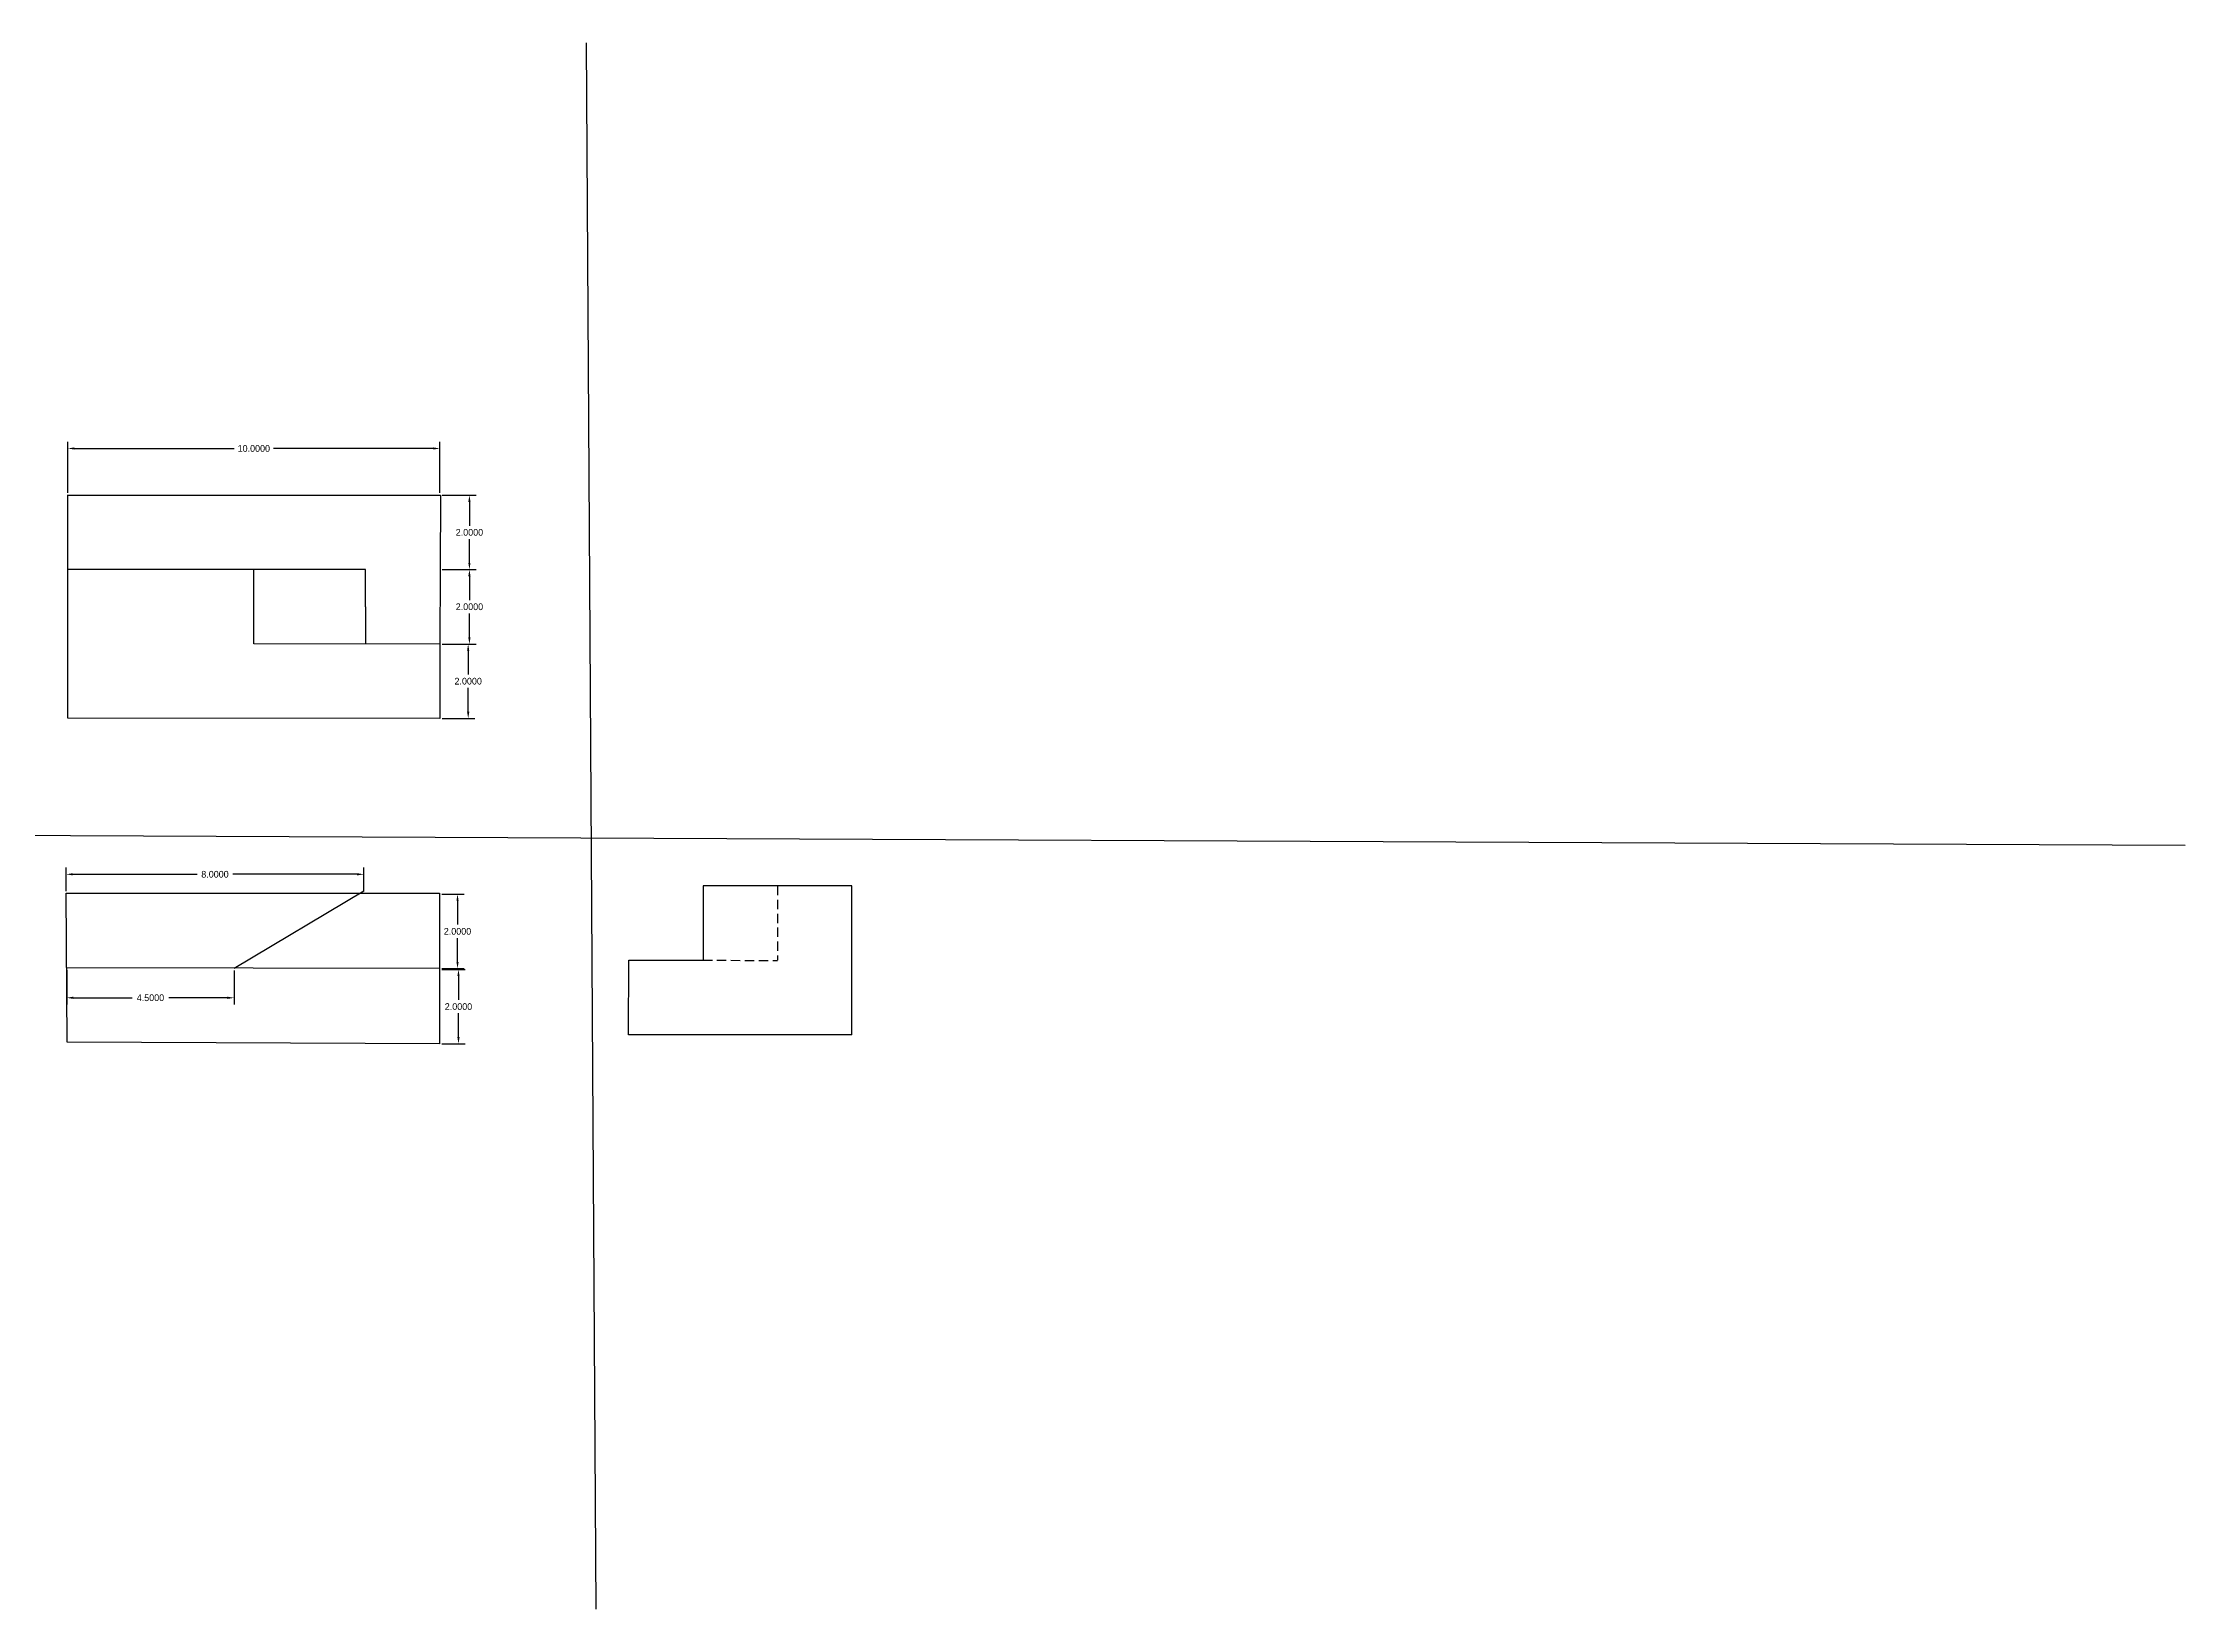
# Model space of a CAD drawing. Header units: inches. Extents: x 14 to 117, y 1 to 58.
# Drawn here: x 59 to 116.5, y 3.1 to 45.2 of the extents above; entities that cross this region are included whole.
import ezdxf

# ---------------------------------------------------------------- set-up
doc = ezdxf.new("R2010")
doc.units = ezdxf.units.IN
doc.header["$MEASUREMENT"] = 0
doc.linetypes.add('HIDDEN', pattern=[0.375, 0.25, -0.125])
doc.dimstyles.get("Standard").update_dxf_attribs({"dimtxt": 0.18, "dimasz": 0.18, "dimexe": 0.18, "dimexo": 0.0625, "dimgap": 0.09, "dimtad": 0, "dimtih": 1, "dimtoh": 1, "dimdec": 4, "dimzin": 0, "dimdsep": 46, "dimtxsty": 'Standard', "dimcen": 0.09, "dimadec": 0, "dimazin": 0, "dimtfac": 1, "dimtdec": 4, "dimtofl": 0, "dimtmove": 0, "dimatfit": 3, "dimfxl": 1, "dimtolj": 1, "dimtzin": 0, "dimarcsym": 0})

# ---------------------------------------------------------------- blocks, each defined once
blk = doc.blocks.new('*D3')
at = {"color": 0, "lineweight": -2}
for p, q in [((59.637, 33.132), (59.637, 34.5)), ((59.817, 34.32), (64.112, 34.32)), ((69.457, 34.32), (65.162, 34.32)), ((69.637, 33.127), (69.637, 34.5))]:
    blk.add_line(p, q, dxfattribs=at)
at = {"color": 0}
for points in [[(59.817, 34.35), (59.817, 34.29), (59.637, 34.32)], [(69.457, 34.35), (69.457, 34.29), (69.637, 34.32)]]:
    blk.add_solid(points, dxfattribs=at)
at = {"layer": 'Defpoints', "color": 0}
for p in [(69.637, 34.32), (59.637, 33.07), (69.637, 33.065)]:
    blk.add_point(p, dxfattribs=at)
at = {"color": 0, "insert": (64.637, 34.32), "char_height": 0.18, "attachment_point": 5}
blk.add_mtext('\\A1;10.0000', dxfattribs=at)
blk = doc.blocks.new('*D1')
at = {"color": 0, "lineweight": -2}
for p, q in [((69.7, 33.065), (70.611, 33.065)), ((70.431, 32.885), (70.431, 32.245)), ((70.431, 31.245), (70.431, 31.885)), ((69.7, 31.065), (70.611, 31.065))]:
    blk.add_line(p, q, dxfattribs=at)
at = {"color": 0}
for points in [[(70.401, 32.885), (70.461, 32.885), (70.431, 33.065)], [(70.401, 31.245), (70.461, 31.245), (70.431, 31.065)]]:
    blk.add_solid(points, dxfattribs=at)
at = {"layer": 'Defpoints', "color": 0}
for p in [(69.637, 33.065), (69.637, 31.065), (70.431, 31.065)]:
    blk.add_point(p, dxfattribs=at)
at = {"color": 0, "insert": (70.431, 32.065), "char_height": 0.18, "attachment_point": 5}
blk.add_mtext('\\A1;2.0000', dxfattribs=at)
blk = doc.blocks.new('*D2')
at = {"color": 0, "lineweight": -2}
for p, q in [((69.7, 31.065), (70.611, 31.065)), ((70.431, 30.885), (70.431, 30.245)), ((70.431, 29.245), (70.431, 29.885)), ((69.704, 29.065), (70.611, 29.065))]:
    blk.add_line(p, q, dxfattribs=at)
at = {"color": 0}
for points in [[(70.401, 30.885), (70.461, 30.885), (70.431, 31.065)], [(70.401, 29.245), (70.461, 29.245), (70.431, 29.065)]]:
    blk.add_solid(points, dxfattribs=at)
at = {"layer": 'Defpoints', "color": 0}
for p in [(69.637, 31.065), (69.642, 29.065), (70.431, 29.065)]:
    blk.add_point(p, dxfattribs=at)
at = {"color": 0, "insert": (70.431, 30.065), "char_height": 0.18, "attachment_point": 5}
blk.add_mtext('\\A1;2.0000', dxfattribs=at)
blk = doc.blocks.new('*D4')
at = {"color": 0, "lineweight": -2}
for p, q in [((69.701, 29.065), (70.578, 29.065)), ((70.398, 28.885), (70.398, 28.245)), ((70.398, 27.245), (70.398, 27.885)), ((69.7, 27.065), (70.578, 27.065))]:
    blk.add_line(p, q, dxfattribs=at)
at = {"color": 0}
for points in [[(70.368, 28.885), (70.428, 28.885), (70.398, 29.065)], [(70.368, 27.245), (70.428, 27.245), (70.398, 27.065)]]:
    blk.add_solid(points, dxfattribs=at)
at = {"layer": 'Defpoints', "color": 0}
for p in [(69.638, 29.065), (69.637, 27.065), (70.398, 27.065)]:
    blk.add_point(p, dxfattribs=at)
at = {"color": 0, "insert": (70.398, 28.065), "char_height": 0.18, "attachment_point": 5}
blk.add_mtext('\\A1;2.0000', dxfattribs=at)
blk = doc.blocks.new('*D5')
at = {"color": 0, "lineweight": -2}
for p, q in [((59.609, 20.302), (59.609, 19.377)), ((64.109, 20.292), (64.109, 19.377)), ((59.789, 19.557), (61.364, 19.557)), ((63.929, 19.557), (62.354, 19.557))]:
    blk.add_line(p, q, dxfattribs=at)
at = {"color": 0}
for points in [[(59.789, 19.587), (59.789, 19.527), (59.609, 19.557)], [(63.929, 19.587), (63.929, 19.527), (64.109, 19.557)]]:
    blk.add_solid(points, dxfattribs=at)
at = {"layer": 'Defpoints', "color": 0}
for p in [(59.609, 20.365), (64.109, 20.355), (64.109, 19.557)]:
    blk.add_point(p, dxfattribs=at)
at = {"color": 0, "insert": (61.859, 19.557), "char_height": 0.18, "attachment_point": 5}
blk.add_mtext('\\A1;4.5000', dxfattribs=at)
blk = doc.blocks.new('*D6')
at = {"color": 0, "lineweight": -2}
for p, q in [((69.688, 20.32), (70.317, 20.32)), ((70.137, 20.14), (70.137, 19.5)), ((70.137, 18.5), (70.137, 19.14)), ((69.688, 18.32), (70.317, 18.32))]:
    blk.add_line(p, q, dxfattribs=at)
at = {"color": 0}
for points in [[(70.107, 20.14), (70.167, 20.14), (70.137, 20.32)], [(70.107, 18.5), (70.167, 18.5), (70.137, 18.32)]]:
    blk.add_solid(points, dxfattribs=at)
at = {"layer": 'Defpoints', "color": 0}
for p in [(69.625, 20.32), (70.137, 20.32), (69.625, 18.32)]:
    blk.add_point(p, dxfattribs=at)
at = {"color": 0, "insert": (70.137, 19.32), "char_height": 0.18, "attachment_point": 5}
blk.add_mtext('\\A1;2.0000', dxfattribs=at)
blk = doc.blocks.new('*D7')
at = {"color": 0, "lineweight": -2}
for p, q in [((69.688, 22.343), (70.291, 22.343)), ((70.111, 22.163), (70.111, 21.523)), ((70.111, 20.523), (70.111, 21.163)), ((69.688, 20.343), (70.291, 20.343))]:
    blk.add_line(p, q, dxfattribs=at)
at = {"color": 0}
for points in [[(70.081, 22.163), (70.141, 22.163), (70.111, 22.343)], [(70.081, 20.523), (70.141, 20.523), (70.111, 20.343)]]:
    blk.add_solid(points, dxfattribs=at)
at = {"layer": 'Defpoints', "color": 0}
for p in [(69.625, 22.343), (70.111, 22.343), (69.625, 20.343)]:
    blk.add_point(p, dxfattribs=at)
at = {"color": 0, "insert": (70.111, 21.343), "char_height": 0.18, "attachment_point": 5}
blk.add_mtext('\\A1;2.0000', dxfattribs=at)
blk = doc.blocks.new('*D8')
at = {"color": 0, "lineweight": -2}
for p, q in [((59.593, 22.427), (59.593, 23.056)), ((67.593, 22.427), (67.593, 23.056)), ((59.773, 22.876), (63.113, 22.876)), ((67.413, 22.876), (64.073, 22.876))]:
    blk.add_line(p, q, dxfattribs=at)
at = {"color": 0}
for points in [[(59.773, 22.906), (59.773, 22.846), (59.593, 22.876)], [(67.413, 22.906), (67.413, 22.846), (67.593, 22.876)]]:
    blk.add_solid(points, dxfattribs=at)
at = {"layer": 'Defpoints', "color": 0}
for p in [(67.593, 22.876), (59.593, 22.365), (67.593, 22.365)]:
    blk.add_point(p, dxfattribs=at)
at = {"color": 0, "insert": (63.593, 22.876), "char_height": 0.18, "attachment_point": 5}
blk.add_mtext('\\A1;8.0000', dxfattribs=at)

msp = doc.modelspace()

# ---------------------------------------------------------------- linework, layer by layer
for p, q in [((73.56665, 45.22168), (73.82941, 3.12625)), ((59.63746, 27.06999), (59.63746, 33.06999)), ((59.65227, 33.06499), (69.65227, 33.06499)), ((69.65227, 33.06499), (69.64082, 31.06502)), ((67.64013, 31.06502), (59.64082, 31.06502)), ((64.63796, 29.06751), (64.63796, 31.06502)), ((67.63963, 30.06503), (67.64013, 31.06502)), ((69.64082, 31.06502), (69.63845, 29.06503)), ((67.63963, 30.06503), (67.63963, 29.06503)), ((69.63845, 29.06503), (64.63796, 29.06751)), ((69.63845, 29.06503), (69.63746, 27.06503)), ((69.63746, 27.06503), (59.63746, 27.06999)), ((13.81391, 24.13353), (116.54005, 23.65939)), ((80.70942, 22.56477), (76.70942, 22.5693)), ((76.70942, 22.5693), (76.70942, 21.56477)), ((80.70942, 18.56477), (80.70942, 22.56477)), ((59.6252, 18.36483), (59.59333, 22.3647)), ((59.59333, 22.3647), (69.6251, 22.3647)), ((64.10925, 20.35479), (67.59333, 22.4272)), ((69.6251, 22.3647), (69.6251, 18.32042)), ((76.70942, 21.56477), (76.70942, 20.56477)), ((69.6251, 20.34256), (59.60926, 20.36477)), ((69.6251, 20.34256), (69.6251, 20.34256)), ((74.70942, 18.56477), (74.7122, 20.56477)), ((74.7122, 20.56477), (76.70942, 20.56477)), ((80.70942, 18.56477), (74.70942, 18.56477)), ((69.6251, 18.32042), (59.6252, 18.36483))]:
    msp.add_line(p, q)
at = {"linetype": 'HIDDEN'}
for p, q in [((78.70942, 22.56703), (78.70715, 20.56477)), ((76.70942, 20.56477), (78.70942, 20.5625))]:
    msp.add_line(p, q, dxfattribs=at)

# ---------------------------------------------------------------- dimensions: what is measured, and where the dimension line sits
for base, p1, p2, picture, middle in [((69.63746, 34.31991), (59.63746, 33.06999), (69.63746, 33.065), '*D3', (64.63746, 34.31991)), ((67.59333, 22.87618), (59.59333, 22.3647), (67.59333, 22.3647), '*D8', (63.59333, 22.87618)), ((64.10925, 19.55732), (59.60926, 20.36477), (64.10925, 20.35479), '*D5', (61.85926, 19.55732))]:
    dim = msp.add_linear_dim(base=base, p1=p1, p2=p2, dimstyle='Standard')
    dim.commit()
    dim.dimension.update_dxf_attribs({"geometry": picture, "text_midpoint": middle})
for base, p1, p2, picture, middle in [((70.43105, 31.065), (69.63746, 33.065), (69.63746, 31.065), '*D1', (70.43105, 32.065)), ((70.43105, 29.065), (69.63746, 31.065), (69.64181, 29.065), '*D2', (70.43105, 30.065)), ((70.39808, 27.06503), (69.63845, 29.06503), (69.63746, 27.06503), '*D4', (70.39808, 28.06503)), ((70.11102, 22.34256), (69.6251, 20.34256), (69.6251, 22.34256), '*D7', (70.11102, 21.34256)), ((70.13669, 20.32042), (69.6251, 18.32042), (69.6251, 20.32042), '*D6', (70.13669, 19.32042))]:
    dim = msp.add_linear_dim(base=base, p1=p1, p2=p2, angle=90, dimstyle='Standard')
    dim.commit()
    dim.dimension.update_dxf_attribs({"geometry": picture, "text_midpoint": middle})

doc.saveas('drawing.dxf')
